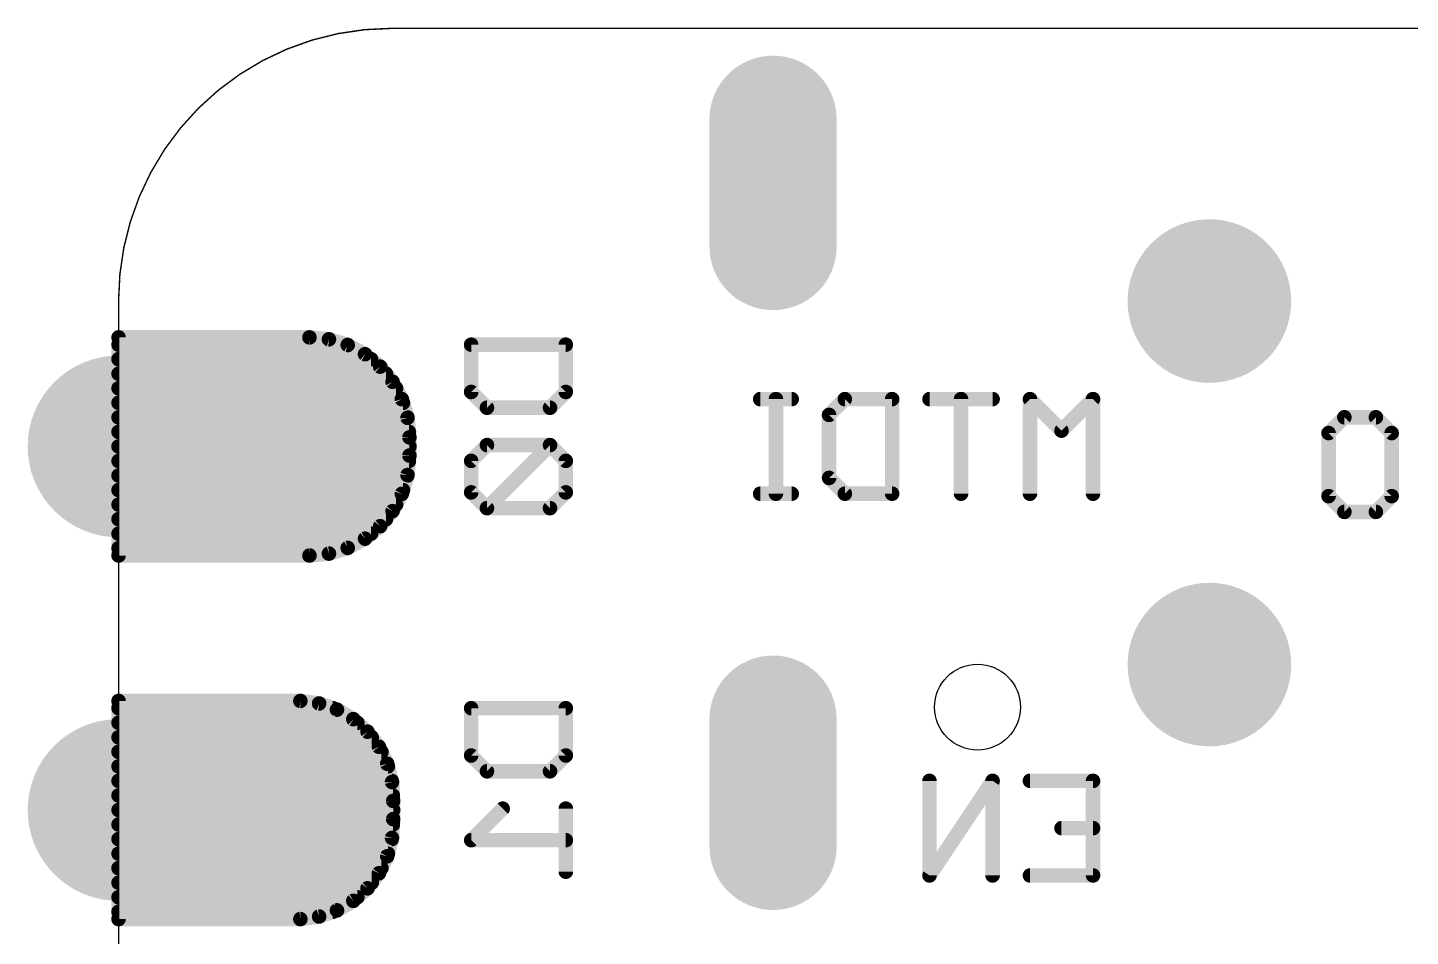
# Model space of a CAD drawing. Extents: x -1.3 to 17.8, y 13.1 to 34.3.
# Drawn here: x -1.27 to 8.39, y 27.95 to 34.3 of the extents above; entities that cross this region are included whole.
import ezdxf

# ---------------------------------------------------------------- set-up
doc = ezdxf.new("R2010")
doc.units = 0
for name, color, linetype in [('16', 175, 'CONTINUOUS'), ('17', 82, 'CONTINUOUS'), ('20', 213, 'CONTINUOUS'), ('26', 140, 'CONTINUOUS')]:
    doc.layers.add(name, color=color, linetype=linetype)

# ---------------------------------------------------------------- blocks, each defined once
blk = doc.blocks.new('OCTAGONP')
at = {"const_width": 0.5}
blk.add_lwpolyline([(-0.25, -0.1036), (-0.25, 0.1036), (-0.1036, 0.25), (0.1036, 0.25), (0.25, 0.1036), (0.25, -0.1036), (0.1036, -0.25), (-0.1036, -0.25), (-0.25, -0.1036), (-0.25, 0.1036)], dxfattribs=at)
blk = doc.blocks.new('ROUNDP')
at = {"const_width": 0.5}
blk.add_lwpolyline([(0, -0.25, 1), (0, 0.25, 1), (0, -0.25)], format="xyb", dxfattribs=at)
blk = doc.blocks.new('PIE')
at = {"const_width": 0.5}
blk.add_lwpolyline([(0, -0.25, 1), (0, 0.25, 1), (0, -0.25)], format="xyb", dxfattribs=at)
blk = doc.blocks.new('LONGP100')
at = {"const_width": 1}
blk.add_lwpolyline([(-0.5, 0), (0.5, 0)], dxfattribs=at)
at = {"const_width": 0.5}
for points in [[(-0.5, 0.25, 1), (-0.5, -0.25)], [(0.5, -0.25, 1), (0.5, 0.25)]]:
    blk.add_lwpolyline(points, format="xyb", dxfattribs=at)

msp = doc.modelspace()

# ---------------------------------------------------------------- linework, layer by layer
at = {"layer": '16', "const_width": 0.1016}
for points in [[(0.6985, 32.131), (-0.635, 32.131)], [(-0.635, 32.131), (-0.635, 30.607)], [(0.8348, 32.1176), (0.6985, 32.131)], [(0.9658, 32.0778), (0.8348, 32.1176)], [(-0.635, 32.0802), (0.958, 32.0802)], [(1.0866, 32.0133), (0.9658, 32.0778)], [(-0.635, 31.9786), (1.1288, 31.9786)], [(1.1924, 31.9264), (1.0866, 32.0133)], [(1.2793, 31.8206), (1.1924, 31.9264)], [(-0.635, 31.877), (1.233, 31.877)], [(-0.635, 31.7754), (1.3034, 31.7754)], [(1.3438, 31.6998), (1.2793, 31.8206)], [(-0.635, 31.6738), (1.3517, 31.6738)], [(1.3836, 31.5688), (1.3438, 31.6998)], [(-0.635, 31.5722), (1.3825, 31.5722)], [(1.397, 31.4325), (1.3836, 31.5688)], [(-0.635, 31.4706), (1.3933, 31.4706)], [(-0.635, 31.369), (1.397, 31.369)], [(1.397, 31.3055), (1.397, 31.4325)], [(-0.635, 31.2674), (1.3932, 31.2674)], [(1.3836, 31.1692), (1.397, 31.3055)], [(-0.635, 31.1658), (1.3825, 31.1658)], [(1.3438, 31.0382), (1.3836, 31.1692)], [(-0.635, 31.0642), (1.3517, 31.0642)], [(-0.635, 30.9626), (1.3034, 30.9626)], [(1.2793, 30.9174), (1.3438, 31.0382)], [(-0.635, 30.861), (1.233, 30.861)], [(1.1924, 30.8116), (1.2793, 30.9174)], [(1.0866, 30.7247), (1.1924, 30.8116)], [(-0.635, 30.7594), (1.1288, 30.7594)], [(0.9658, 30.6602), (1.0866, 30.7247)], [(-0.635, 30.6578), (0.958, 30.6578)], [(-0.635, 30.607), (0.6985, 30.607)], [(0.6985, 30.607), (0.8348, 30.6204)], [(0.8348, 30.6204), (0.9658, 30.6602)], [(0.635, 29.591), (-0.635, 29.591)], [(-0.635, 29.591), (-0.635, 28.067)], [(-0.635, 29.5402), (0.8617, 29.5402)], [(0.7659, 29.5732), (0.635, 29.591)], [(0.8908, 29.5302), (0.7659, 29.5732)], [(1.005, 29.4636), (0.8908, 29.5302)], [(-0.635, 29.4386), (1.0332, 29.4386)], [(1.1039, 29.3761), (1.005, 29.4636)], [(-0.635, 29.337), (1.1336, 29.337)], [(1.1839, 29.2709), (1.1039, 29.3761)], [(-0.635, 29.2354), (1.2012, 29.2354)], [(1.2418, 29.1521), (1.1839, 29.2709)], [(-0.635, 29.1338), (1.2466, 29.1338)], [(1.2754, 29.0244), (1.2418, 29.1521)], [(-0.635, 29.0322), (1.2734, 29.0322)], [(1.2835, 28.8925), (1.2754, 29.0244)], [(-0.635, 28.9306), (1.2812, 28.9306)], [(-0.635, 28.829), (1.2835, 28.829)], [(1.2835, 28.7655), (1.2835, 28.8925)], [(1.2754, 28.6336), (1.2835, 28.7655)], [(-0.635, 28.7274), (1.2812, 28.7274)], [(-0.635, 28.6258), (1.2734, 28.6258)], [(1.2418, 28.5059), (1.2754, 28.6336)], [(-0.635, 28.5242), (1.2466, 28.5242)], [(1.1839, 28.3871), (1.2418, 28.5059)], [(-0.635, 28.4226), (1.2012, 28.4226)], [(1.1039, 28.2819), (1.1839, 28.3871)], [(-0.635, 28.321), (1.1336, 28.321)], [(1.005, 28.1944), (1.1039, 28.2819)], [(-0.635, 28.2194), (1.0332, 28.2194)], [(0.8908, 28.1278), (1.005, 28.1944)], [(-0.635, 28.1178), (0.8617, 28.1178)], [(-0.635, 28.067), (0.635, 28.067)], [(0.635, 28.067), (0.7659, 28.0848)], [(0.7659, 28.0848), (0.8908, 28.1278)]]:
    msp.add_lwpolyline(points, dxfattribs=at)
at = {"layer": '16', "const_width": 0.0508}
for points in [[(-0.635, 32.1564, 1), (-0.635, 32.1056)], [(-0.6096, 32.131, 1), (-0.6604, 32.131)], [(0.701, 32.1563, 1), (0.696, 32.1057)], [(0.6985, 32.1056, 1), (0.6985, 32.1564)], [(0.8421, 32.1419, 1), (0.8274, 32.0933)], [(0.8323, 32.0923, 1), (0.8373, 32.1429)], [(-0.635, 32.1056, 1), (-0.635, 32.0548)], [(0.9778, 32.1002, 1), (0.9538, 32.0554)], [(0.958, 32.0548, 1), (0.958, 32.1056)], [(0.9584, 32.0535, 1), (0.9732, 32.1021)], [(-0.635, 32.004, 1), (-0.635, 31.9532)], [(1.1027, 32.0329, 1), (1.0705, 31.9936)], [(1.0746, 31.9909, 1), (1.0985, 32.0357)], [(1.1288, 31.9532, 1), (1.1288, 32.004)], [(1.2121, 31.9425, 1), (1.1728, 31.9103)], [(1.1763, 31.9068, 1), (1.2085, 31.9461)], [(-0.635, 31.9024, 1), (-0.635, 31.8516)], [(1.233, 31.8516, 1), (1.233, 31.9024)], [(-0.635, 31.8008, 1), (-0.635, 31.75)], [(1.3017, 31.8325, 1), (1.2569, 31.8086)], [(1.2596, 31.8045, 1), (1.2989, 31.8367)], [(1.3034, 31.75, 1), (1.3034, 31.8008)], [(-0.635, 31.6992, 1), (-0.635, 31.6484)], [(1.3681, 31.7072, 1), (1.3195, 31.6924)], [(1.3214, 31.6878, 1), (1.3662, 31.7118)], [(1.3517, 31.6484, 1), (1.3517, 31.6992)], [(-0.635, 31.5976, 1), (-0.635, 31.5468)], [(1.4089, 31.5713, 1), (1.3583, 31.5663)], [(1.3593, 31.5614, 1), (1.4079, 31.5761)], [(1.3825, 31.5468, 1), (1.3825, 31.5976)], [(-0.635, 31.496, 1), (-0.635, 31.4452)], [(1.3933, 31.4452, 1), (1.3933, 31.496)], [(-0.635, 31.3944, 1), (-0.635, 31.3436)], [(1.4224, 31.4325, 1), (1.3716, 31.4325)], [(1.3717, 31.43, 1), (1.4223, 31.435)], [(1.397, 31.3436, 1), (1.397, 31.3944)], [(-0.635, 31.2928, 1), (-0.635, 31.242)], [(1.3716, 31.3055, 1), (1.4224, 31.3055)], [(1.4223, 31.303, 1), (1.3717, 31.308)], [(1.3932, 31.242, 1), (1.3932, 31.2928)], [(-0.635, 31.1912, 1), (-0.635, 31.1404)], [(1.4079, 31.1619, 1), (1.3593, 31.1766)], [(1.3825, 31.1404, 1), (1.3825, 31.1912)], [(-0.635, 31.0896, 1), (-0.635, 31.0388)], [(1.3517, 31.0388, 1), (1.3517, 31.0896)], [(1.3583, 31.1717, 1), (1.4089, 31.1667)], [(-0.635, 30.988, 1), (-0.635, 30.9372)], [(1.3034, 30.9372, 1), (1.3034, 30.988)], [(1.3195, 31.0456, 1), (1.3681, 31.0308)], [(1.3662, 31.0262, 1), (1.3214, 31.0502)], [(-0.635, 30.8864, 1), (-0.635, 30.8356)], [(1.233, 30.8356, 1), (1.233, 30.8864)], [(1.2569, 30.9294, 1), (1.3017, 30.9055)], [(1.2989, 30.9013, 1), (1.2596, 30.9335)], [(1.1728, 30.8277, 1), (1.2121, 30.7955)], [(1.2085, 30.7919, 1), (1.1763, 30.8312)], [(-0.635, 30.7848, 1), (-0.635, 30.734)], [(1.0705, 30.7444, 1), (1.1027, 30.7051)], [(1.0985, 30.7023, 1), (1.0746, 30.7471)], [(1.1288, 30.734, 1), (1.1288, 30.7848)], [(-0.635, 30.6832, 1), (-0.635, 30.6324)], [(-0.635, 30.6324, 1), (-0.635, 30.5816)], [(-0.6604, 30.607, 1), (-0.6096, 30.607)], [(0.696, 30.6323, 1), (0.701, 30.5817)], [(0.6985, 30.5816, 1), (0.6985, 30.6324)], [(0.8274, 30.6447, 1), (0.8421, 30.5961)], [(0.8373, 30.5951, 1), (0.8323, 30.6457)], [(0.9538, 30.6826, 1), (0.9778, 30.6378)], [(0.958, 30.6324, 1), (0.958, 30.6832)], [(0.9732, 30.6359, 1), (0.9584, 30.6845)], [(-0.635, 29.6164, 1), (-0.635, 29.5656)], [(-0.6096, 29.591, 1), (-0.6604, 29.591)], [(-0.635, 29.5656, 1), (-0.635, 29.5148)], [(0.6384, 29.6162, 1), (0.6316, 29.5658)], [(0.635, 29.5656, 1), (0.635, 29.6164)], [(0.7742, 29.5972, 1), (0.7576, 29.5492)], [(0.7625, 29.548, 1), (0.7693, 29.5983)], [(0.8617, 29.5148, 1), (0.8617, 29.5656)], [(0.9036, 29.5521, 1), (0.878, 29.5082)], [(0.8826, 29.5061, 1), (0.8991, 29.5542)], [(-0.635, 29.464, 1), (-0.635, 29.4132)], [(1.0218, 29.4826, 1), (0.9881, 29.4446)], [(0.9922, 29.4417, 1), (1.0178, 29.4855)], [(1.0332, 29.4132, 1), (1.0332, 29.464)], [(-0.635, 29.3624, 1), (-0.635, 29.3116)], [(1.1241, 29.3914, 1), (1.0837, 29.3607)], [(1.0871, 29.357, 1), (1.1207, 29.3951)], [(1.1336, 29.3116, 1), (1.1336, 29.3624)], [(-0.635, 29.2608, 1), (-0.635, 29.21)], [(1.2067, 29.282, 1), (1.1611, 29.2598)], [(1.1637, 29.2555, 1), (1.2041, 29.2863)], [(1.2012, 29.21, 1), (1.2012, 29.2608)], [(-0.635, 29.1592, 1), (-0.635, 29.1084)], [(1.2664, 29.1586, 1), (1.2172, 29.1457)], [(1.219, 29.141, 1), (1.2646, 29.1633)], [(1.2466, 29.1084, 1), (1.2466, 29.1592)], [(-0.635, 29.0576, 1), (-0.635, 29.0068)], [(1.3008, 29.0259, 1), (1.2501, 29.0228)], [(1.2734, 29.0068, 1), (1.2734, 29.0576)], [(-0.635, 28.956, 1), (-0.635, 28.9052)], [(1.2509, 29.0179, 1), (1.3, 29.0308)], [(1.2812, 28.9052, 1), (1.2812, 28.956)], [(-0.635, 28.8544, 1), (-0.635, 28.8036)], [(1.3089, 28.8925, 1), (1.2581, 28.8925)], [(1.2581, 28.891, 1), (1.3089, 28.894)], [(1.2835, 28.8036, 1), (1.2835, 28.8544)], [(1.3089, 28.764, 1), (1.2581, 28.767)], [(1.2581, 28.7655, 1), (1.3089, 28.7655)], [(-0.635, 28.7528, 1), (-0.635, 28.702)], [(1.2812, 28.702, 1), (1.2812, 28.7528)], [(-0.635, 28.6512, 1), (-0.635, 28.6004)], [(1.2501, 28.6352, 1), (1.3008, 28.6321)], [(1.3, 28.6272, 1), (1.2509, 28.6401)], [(1.2734, 28.6004, 1), (1.2734, 28.6512)], [(-0.635, 28.5496, 1), (-0.635, 28.4988)], [(1.2172, 28.5123, 1), (1.2664, 28.4994)], [(1.2646, 28.4947, 1), (1.219, 28.517)], [(1.2466, 28.4988, 1), (1.2466, 28.5496)], [(-0.635, 28.448, 1), (-0.635, 28.3972)], [(1.1611, 28.3982, 1), (1.2067, 28.376)], [(1.2041, 28.3717, 1), (1.1637, 28.4025)], [(1.2012, 28.3972, 1), (1.2012, 28.448)], [(-0.635, 28.3464, 1), (-0.635, 28.2956)], [(1.0837, 28.2973, 1), (1.1241, 28.2666)], [(1.1207, 28.2629, 1), (1.0871, 28.301)], [(1.1336, 28.2956, 1), (1.1336, 28.3464)], [(-0.635, 28.2448, 1), (-0.635, 28.194)], [(0.9881, 28.2134, 1), (1.0218, 28.1754)], [(1.0178, 28.1725, 1), (0.9922, 28.2163)], [(1.0332, 28.194, 1), (1.0332, 28.2448)], [(-0.635, 28.1432, 1), (-0.635, 28.0924)], [(-0.635, 28.0924, 1), (-0.635, 28.0416)], [(0.6316, 28.0922, 1), (0.6384, 28.0418)], [(0.635, 28.0416, 1), (0.635, 28.0924)], [(0.7576, 28.1088, 1), (0.7742, 28.0608)], [(0.7693, 28.0597, 1), (0.7625, 28.11)], [(0.8617, 28.0924, 1), (0.8617, 28.1432)], [(0.878, 28.1498, 1), (0.9036, 28.1059)], [(0.8991, 28.1038, 1), (0.8826, 28.1519)], [(-0.6604, 28.067, 1), (-0.6096, 28.067)]]:
    msp.add_lwpolyline(points, format="xyb", dxfattribs=at)
at = {"layer": '20'}
for points, const_width in [([(1.27, 34.29, 0.4142), (-0.635, 32.385)], 0.01), ([(1.27, 34.2925, 1), (1.27, 34.2875)], 0.005), ([(1.27, 34.2875, 1), (1.27, 34.2925)], 0.005), ([(-0.6325, 32.385, 1), (-0.6375, 32.385)], 0.005), ([(-0.6375, 32.385, 1), (-0.6325, 32.385)], 0.005)]:
    msp.add_lwpolyline(points, format="xyb", dxfattribs=dict(at, const_width=const_width))
at = {"layer": '20', "const_width": 0.01}
for points in [[(15.24, 34.29), (1.27, 34.29)], [(-0.635, 15.06), (-0.635, 32.385)]]:
    msp.add_lwpolyline(points, dxfattribs=at)
at = {"layer": '20'}
msp.add_circle((5.365, 29.548), 0.3, dxfattribs=at)
at = {"layer": '26', "const_width": 0.1016}
for points in [[(1.8282, 32.0802), (2.4892, 32.0802)], [(1.8282, 31.7497), (1.8282, 32.0802)], [(2.4892, 32.0802), (2.4892, 31.7497)], [(1.9384, 31.6396), (1.8282, 31.7497)], [(2.4892, 31.7497), (2.379, 31.6396)], [(2.379, 31.6396), (1.9384, 31.6396)], [(4.0673, 31.6998), (3.847, 31.6998)], [(3.9571, 31.0388), (3.9571, 31.6998)], [(4.3283, 31.5896), (4.4384, 31.6998)], [(4.4384, 31.6998), (4.7689, 31.6998)], [(4.7689, 31.6998), (4.7689, 31.0388)], [(5.4706, 31.6998), (5.0299, 31.6998)], [(5.2502, 31.0388), (5.2502, 31.6998)], [(5.9519, 31.4794), (5.7316, 31.6998)], [(5.7316, 31.6998), (5.7316, 31.0388)], [(6.1722, 31.6998), (5.9519, 31.4794)], [(6.1722, 31.0388), (6.1722, 31.6998)], [(4.3283, 31.149), (4.3283, 31.5896)], [(7.8176, 31.4626), (7.9278, 31.5728)], [(7.9278, 31.5728), (8.1481, 31.5728)], [(8.1481, 31.5728), (8.2583, 31.4626)], [(7.8176, 31.022), (7.8176, 31.4626)], [(8.2583, 31.4626), (8.2583, 31.022)], [(1.9384, 31.3786), (1.8282, 31.2684)], [(2.379, 31.3786), (1.9384, 31.3786)], [(2.379, 31.3786), (1.9384, 30.9379)], [(2.4892, 31.2684), (2.379, 31.3786)], [(1.8282, 31.2684), (1.8282, 31.0481)], [(2.4892, 31.0481), (2.4892, 31.2684)], [(4.4384, 31.0388), (4.3283, 31.149)], [(1.8282, 31.0481), (1.9384, 30.9379)], [(2.379, 30.9379), (2.4892, 31.0481)], [(4.0673, 31.0388), (3.847, 31.0388)], [(4.7689, 31.0388), (4.4384, 31.0388)], [(7.9278, 30.9118), (7.8176, 31.022)], [(8.2583, 31.022), (8.1481, 30.9118)], [(1.9384, 30.9379), (2.379, 30.9379)], [(8.1481, 30.9118), (7.9278, 30.9118)], [(1.8282, 29.5402), (2.4892, 29.5402)], [(1.8282, 29.2097), (1.8282, 29.5402)], [(2.4892, 29.5402), (2.4892, 29.2097)], [(1.9384, 29.0996), (1.8282, 29.2097)], [(2.4892, 29.2097), (2.379, 29.0996)], [(2.379, 29.0996), (1.9384, 29.0996)], [(5.4706, 29.0328), (5.0299, 28.3718)], [(5.0299, 28.3718), (5.0299, 29.0328)], [(5.4706, 28.3718), (5.4706, 29.0328)], [(5.7316, 29.0328), (6.1722, 29.0328)], [(6.1722, 29.0328), (6.1722, 28.3718)], [(2.0486, 28.8386), (1.8282, 28.6182)], [(2.4892, 28.8386), (2.4892, 28.3979)], [(6.1722, 28.7023), (5.9519, 28.7023)], [(1.8282, 28.6182), (2.4892, 28.6182)], [(6.1722, 28.3718), (5.7316, 28.3718)]]:
    msp.add_lwpolyline(points, dxfattribs=at)
at = {"layer": '26', "const_width": 0.0508}
for points in [[(1.8282, 32.1056, 1), (1.8282, 32.0548)], [(1.8536, 32.0802, 1), (1.8028, 32.0802)], [(2.5146, 32.0802, 1), (2.4638, 32.0802)], [(2.4892, 32.0548, 1), (2.4892, 32.1056)], [(1.8462, 31.7677, 1), (1.8103, 31.7318)], [(2.5072, 31.7318, 1), (2.4712, 31.7677)], [(1.8028, 31.7497, 1), (1.8536, 31.7497)], [(1.9384, 31.665, 1), (1.9384, 31.6142)], [(1.9204, 31.6216, 1), (1.9564, 31.6575)], [(2.3611, 31.6575, 1), (2.397, 31.6216)], [(2.379, 31.6142, 1), (2.379, 31.665)], [(2.4638, 31.7497, 1), (2.5146, 31.7497)], [(3.847, 31.7252, 1), (3.847, 31.6744)], [(3.9825, 31.6998, 1), (3.9317, 31.6998)], [(4.0673, 31.6744, 1), (4.0673, 31.7252)], [(4.4384, 31.7252, 1), (4.4384, 31.6744)], [(4.4564, 31.6818, 1), (4.4205, 31.7177)], [(4.7943, 31.6998, 1), (4.7435, 31.6998)], [(4.7689, 31.6744, 1), (4.7689, 31.7252)], [(5.0299, 31.7252, 1), (5.0299, 31.6744)], [(5.2756, 31.6998, 1), (5.2248, 31.6998)], [(5.4706, 31.6744, 1), (5.4706, 31.7252)], [(5.757, 31.6998, 1), (5.7062, 31.6998)], [(5.7495, 31.7177, 1), (5.7136, 31.6818)], [(6.1976, 31.6998, 1), (6.1468, 31.6998)], [(6.1902, 31.6818, 1), (6.1542, 31.7177)], [(4.3103, 31.6076, 1), (4.3462, 31.5716)], [(4.3537, 31.5896, 1), (4.3029, 31.5896)], [(7.9278, 31.5982, 1), (7.9278, 31.5474)], [(7.9458, 31.5548, 1), (7.9098, 31.5907)], [(8.1661, 31.5907, 1), (8.1302, 31.5548)], [(8.1481, 31.5474, 1), (8.1481, 31.5982)], [(5.9339, 31.4974, 1), (5.9698, 31.4615)], [(5.9339, 31.4615, 1), (5.9698, 31.4974)], [(7.843, 31.4626, 1), (7.7922, 31.4626)], [(7.7997, 31.4806, 1), (7.8356, 31.4446)], [(8.2837, 31.4626, 1), (8.2329, 31.4626)], [(8.2403, 31.4446, 1), (8.2762, 31.4806)], [(1.9384, 31.404, 1), (1.9384, 31.3532)], [(1.9564, 31.3606, 1), (1.9204, 31.3965)], [(2.397, 31.3965, 1), (2.3611, 31.3606)], [(2.397, 31.3606, 1), (2.3611, 31.3965)], [(2.379, 31.3532, 1), (2.379, 31.404)], [(1.8536, 31.2684, 1), (1.8028, 31.2684)], [(1.8103, 31.2864, 1), (1.8462, 31.2504)], [(2.5146, 31.2684, 1), (2.4638, 31.2684)], [(2.4712, 31.2504, 1), (2.5072, 31.2864)], [(4.3462, 31.1669, 1), (4.3103, 31.131)], [(4.3029, 31.149, 1), (4.3537, 31.149)], [(1.8028, 31.0481, 1), (1.8536, 31.0481)], [(1.8462, 31.066, 1), (1.8103, 31.0301)], [(2.4638, 31.0481, 1), (2.5146, 31.0481)], [(2.5072, 31.0301, 1), (2.4712, 31.066)], [(3.847, 31.0642, 1), (3.847, 31.0134)], [(3.9317, 31.0388, 1), (3.9825, 31.0388)], [(4.0673, 31.0134, 1), (4.0673, 31.0642)], [(4.4384, 31.0642, 1), (4.4384, 31.0134)], [(4.4205, 31.0208, 1), (4.4564, 31.0568)], [(4.7435, 31.0388, 1), (4.7943, 31.0388)], [(4.7689, 31.0134, 1), (4.7689, 31.0642)], [(5.2248, 31.0388, 1), (5.2756, 31.0388)], [(5.7062, 31.0388, 1), (5.757, 31.0388)], [(6.1468, 31.0388, 1), (6.1976, 31.0388)], [(7.7922, 31.022, 1), (7.843, 31.022)], [(7.8356, 31.0399, 1), (7.7997, 31.004)], [(8.2329, 31.022, 1), (8.2837, 31.022)], [(8.2762, 31.004, 1), (8.2403, 31.0399)], [(1.9384, 30.9633, 1), (1.9384, 30.9125)], [(1.9204, 30.9559, 1), (1.9564, 30.92)], [(1.9204, 30.92, 1), (1.9564, 30.9559)], [(2.3611, 30.9559, 1), (2.397, 30.92)], [(2.379, 30.9125, 1), (2.379, 30.9633)], [(7.9278, 30.9372, 1), (7.9278, 30.8864)], [(7.9098, 30.8938, 1), (7.9458, 30.9298)], [(8.1302, 30.9298, 1), (8.1661, 30.8938)], [(8.1481, 30.8864, 1), (8.1481, 30.9372)], [(1.8282, 29.5656, 1), (1.8282, 29.5148)], [(1.8536, 29.5402, 1), (1.8028, 29.5402)], [(2.5146, 29.5402, 1), (2.4638, 29.5402)], [(2.4892, 29.5148, 1), (2.4892, 29.5656)], [(1.8028, 29.2097, 1), (1.8536, 29.2097)], [(1.8462, 29.2277, 1), (1.8103, 29.1918)], [(2.4638, 29.2097, 1), (2.5146, 29.2097)], [(2.5072, 29.1918, 1), (2.4712, 29.2277)], [(1.9384, 29.125, 1), (1.9384, 29.0742)], [(1.9204, 29.0816, 1), (1.9564, 29.1175)], [(2.3611, 29.1175, 1), (2.397, 29.0816)], [(2.379, 29.0742, 1), (2.379, 29.125)], [(5.0553, 29.0328, 1), (5.0045, 29.0328)], [(5.496, 29.0328, 1), (5.4452, 29.0328)], [(5.4917, 29.0187, 1), (5.4494, 29.0469)], [(5.7316, 29.0582, 1), (5.7316, 29.0074)], [(6.1976, 29.0328, 1), (6.1468, 29.0328)], [(6.1722, 29.0074, 1), (6.1722, 29.0582)], [(2.0665, 28.8206, 1), (2.0306, 28.8565)], [(2.5146, 28.8386, 1), (2.4638, 28.8386)], [(5.9519, 28.7277, 1), (5.9519, 28.6769)], [(6.1722, 28.6769, 1), (6.1722, 28.7277)], [(1.8282, 28.6436, 1), (1.8282, 28.5928)], [(1.8103, 28.6362, 1), (1.8462, 28.6003)], [(2.4892, 28.5928, 1), (2.4892, 28.6436)], [(2.4638, 28.3979, 1), (2.5146, 28.3979)], [(5.0088, 28.3859, 1), (5.0511, 28.3577)], [(5.0045, 28.3718, 1), (5.0553, 28.3718)], [(5.4452, 28.3718, 1), (5.496, 28.3718)], [(5.7316, 28.3972, 1), (5.7316, 28.3464)], [(6.1468, 28.3718, 1), (6.1976, 28.3718)], [(6.1722, 28.3464, 1), (6.1722, 28.3972)]]:
    msp.add_lwpolyline(points, format="xyb", dxfattribs=at)

# ---------------------------------------------------------------- block references
at = {"layer": '16', "xscale": 1.143, "yscale": 1.143}
for p in [(6.985, 32.385), (6.985, 29.845)]:
    msp.add_blockref('PIE', p, dxfattribs=at)
at = {"layer": '17', "rotation": 270}
for name, p, xscale, yscale in [('LONGP100', (3.937, 33.2105), 0.889, 0.889), ('ROUNDP', (-0.635, 31.369), 1.27, 1.27), ('LONGP100', (3.937, 29.0195), 0.889, 0.889), ('ROUNDP', (-0.635, 28.829), 1.27, 1.27)]:
    msp.add_blockref(name, p, dxfattribs=dict(at, xscale=xscale, yscale=yscale))
at = {"layer": '17'}
for name, p, xscale, yscale in [('OCTAGONP', (0.635, 31.369), 1.5, 1.5), ('ROUNDP', (0.635, 28.829), 1.4, 1.4)]:
    msp.add_blockref(name, p, dxfattribs=dict(at, xscale=xscale, yscale=yscale))

doc.saveas('drawing.dxf')
